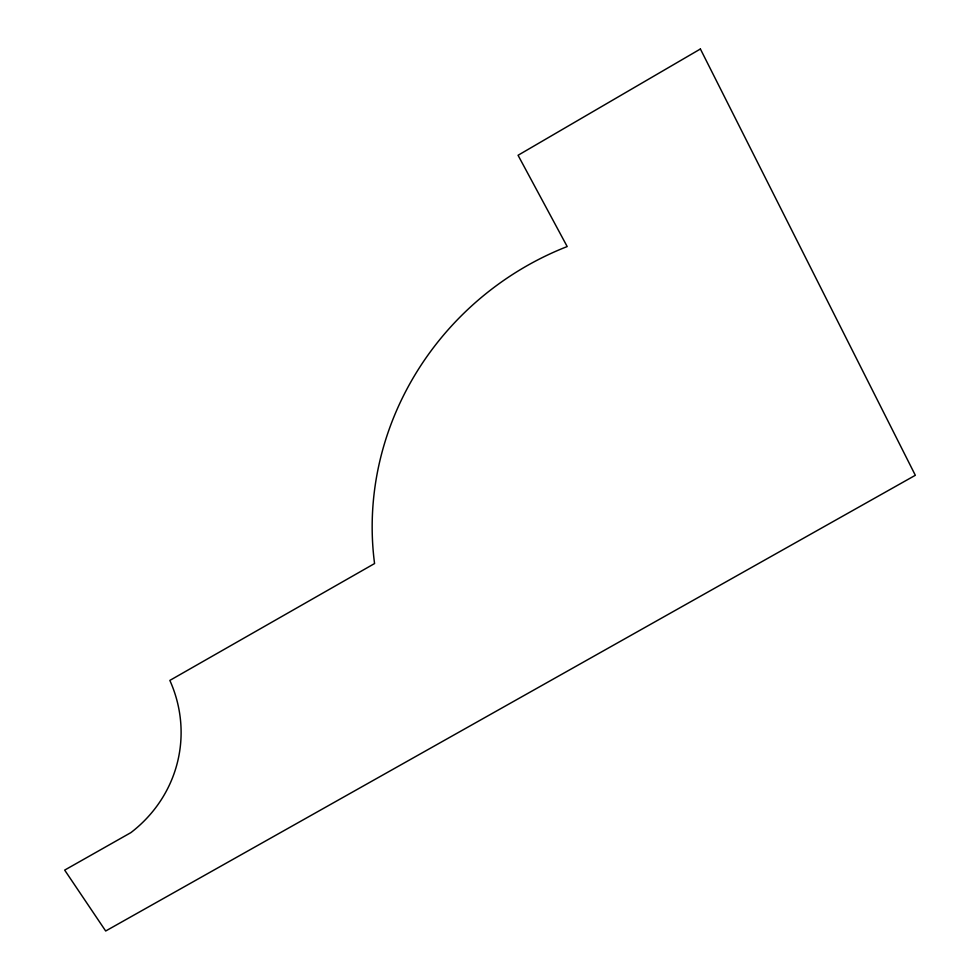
<?xml version="1.0" encoding="UTF-8"?>
<svg xmlns="http://www.w3.org/2000/svg" width="980" height="980" viewBox="0 0 980 980"><rect width="100%" height="100%" fill="white"/><g stroke="black" fill="none" stroke-linecap="round" stroke-linejoin="round"><path stroke-width="1.47" d="M700.394 49L518.053 155.281L567.187 246.556A295.985 281.701 -38.4 0 0 374.568 563.549L169.846 680.414A140.924 131.908 10.1 0 1 130.867 832.633L64.668 870.105L105.681 931L915.332 475.288L700.394 49"/></g></svg>
